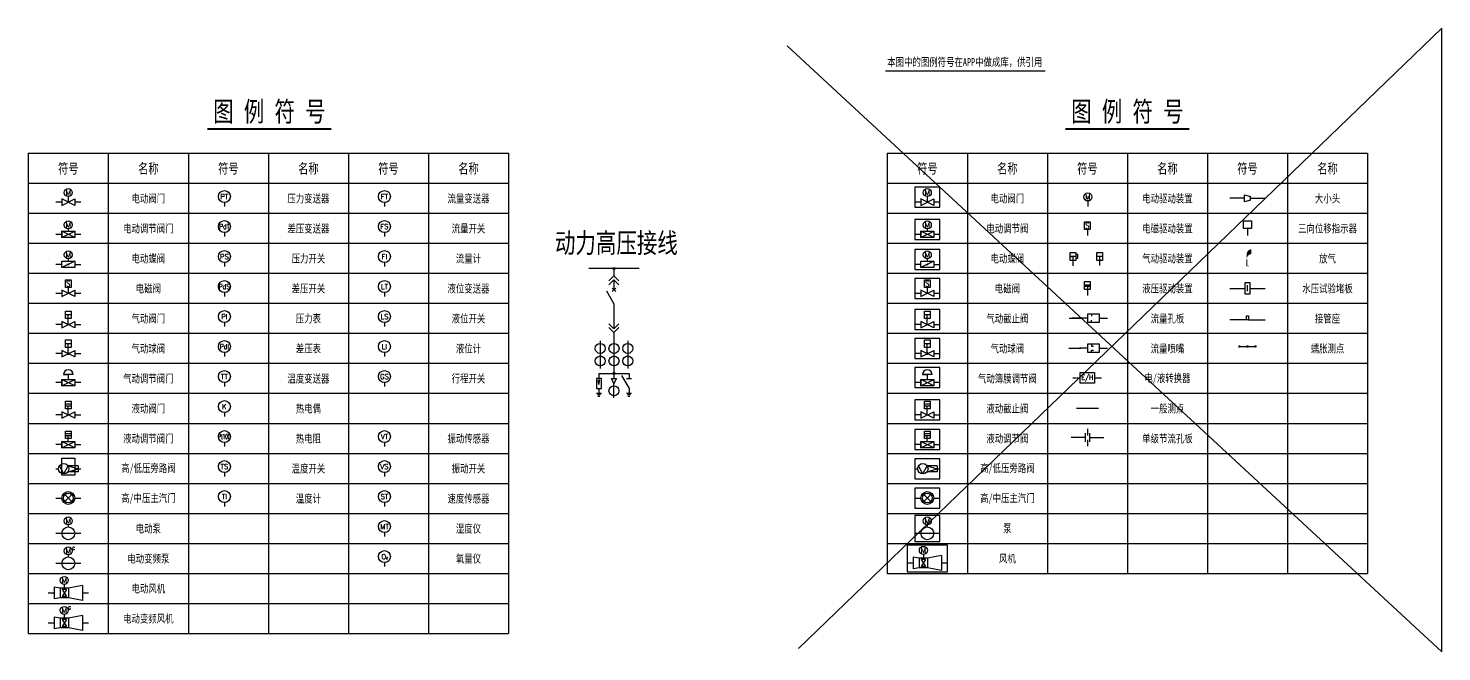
# Model space of a CAD drawing. Header units: millimetres. Extents: x 592 to 5868, y 122 to 2804.
# Drawn here: x 5162 to 5868, y 122 to 433 of the extents above; entities that cross this region are included whole.
import ezdxf
from ezdxf.enums import TextEntityAlignment as Align

# ---------------------------------------------------------------- set-up
doc = ezdxf.new("R2010")
doc.units = ezdxf.units.MM
doc.linetypes.add('DGN Style 1', pattern=[0.655493, 0.001091, -0.654402])
doc.layers.add('层1', color=5, linetype='Continuous', lineweight=0)
doc.layers.add('烟道', color=7, linetype='Continuous')
doc.styles.add('HZ', font='txt.shx', dxfattribs={"width": 0.8, "bigfont": 'hzdx.shx'})
doc.styles.add('Romans', font='romans.shx', dxfattribs={"width": 0.75, "bigfont": 'fs1.shx'})
doc.styles.add('ST', font='', dxfattribs={"width": 0.75})
doc.styles.get('ST').set_extended_font_data('SimSun')

# ---------------------------------------------------------------- blocks, each defined once
blk = doc.blocks.new('SY8110')
for p, q in [((8, -2), (0, 2)), ((0, -2), (8, 2)), ((0, 2), (0, -2)), ((8, 2), (8, -2))]:
    blk.add_line(p, q)
at = {"style": 'Romans', "width": 0.75, "flags": 1}
for tag, p in [('功能名称', (4, 4)), ('设备长度', (11, 0))]:
    blk.add_attdef(tag, text='', height=2, dxfattribs=at).set_placement(p, align=Align.MIDDLE)
at = {"style": 'Romans', "width": 0.75}
blk.add_attdef('设备编号', text='', height=2, dxfattribs=at).set_placement((4, -4), align=Align.MIDDLE)
blk = doc.blocks.new('SY8117')
blk.add_lwpolyline([(0, 2), (8, 2), (8, -2), (0, -2)], close=True)
blk.add_point((4, 2))
blk.add_blockref('SY8110', (0, 0))
at = {"style": 'Romans', "width": 0.75, "flags": 1}
for tag, p in [('功能名称', (4, 4)), ('设备长度', (9, -1))]:
    blk.add_attdef(tag, text='', height=2, dxfattribs=at).set_placement(p, align=Align.MIDDLE)
at = {"style": 'Romans', "width": 0.75}
blk.add_attdef('设备编号', text='', height=2, dxfattribs=at).set_placement((4, -4), align=Align.MIDDLE)
blk = doc.blocks.new('SY8107')
for p, q in [((-3, 3), (0, 3)), ((3, 3), (-3, 3)), ((0, 3), (0, 0))]:
    blk.add_line(p, q)
blk.add_arc((0, 3), 3, 0, 180)
at = {"style": 'HZ', "width": 0.7, "flags": 1}
blk.add_attdef('功能名称', text='', height=2, dxfattribs=at).set_placement((0, 8), align=Align.MIDDLE)
blk.add_attdef('设备长度', (4, 3), '', height=2, dxfattribs=at)
at = {"style": 'HZ', "width": 0.7}
blk.add_attdef('设备编号', text='', height=2, dxfattribs=at).set_placement((0, -2), align=Align.MIDDLE)
blk = doc.blocks.new('A$C7D21480A')
for p, q in [((2.84, 4.59), (0, 4.59)), ((0, 4.59), (1.42, 4.59)), ((1.42, 4.59), (1.42, 0))]:
    blk.add_line(p, q)
blk.add_lwpolyline([(0, 2.56), (0, 6.54), (2.84, 6.54), (2.84, 2.56)], close=True)
blk.add_lwpolyline([(2.86, 5.7), (3.73, 5.7), (3.73, 3.62), (2.9, 3.62)])
blk = doc.blocks.new('P49')
at = {"linetype": 'Continuous', "lineweight": 0}
h = blk.add_hatch(color=1, dxfattribs=at)
edge = h.paths.add_edge_path()
edge.add_line((-0.05, 0.4), (-0.05, 0.75))
edge.add_arc((0.25, 0.75), 0.3, 90, 180, ccw=False)
edge.add_line((0.25, 1.05), (0.25, 0.75))
edge.add_ellipse((0.25, 0.4), major_axis=(0, -0.35), ratio=0.8571429, start_angle=180, end_angle=270)
at = {"color": 1, "linetype": 'Continuous', "lineweight": 0, "flags": 128}
blk.add_lwpolyline([(-0.05, 0.4), (-0.05, 0)], dxfattribs=at)
at = {"color": 1, "linetype": 'DGN Style 1', "lineweight": 0, "flags": 128}
blk.add_lwpolyline([(0.05, 0), (0.05, 0.6609)], dxfattribs=at)

msp = doc.modelspace()

# ---------------------------------------------------------------- hatches: boundary and pattern name
at = {"lineweight": -3}
h = msp.add_hatch(color=7, dxfattribs=at)
edge = h.paths.add_edge_path()
edge.add_arc((5767.165, 274.152), 0.646, 0, 360)
h = msp.add_hatch(color=7, dxfattribs=at)
edge = h.paths.add_edge_path()
edge.add_arc((5771.174, 274.152), 0.646, 0, 360)
h = msp.add_hatch(color=7, dxfattribs=at)
edge = h.paths.add_edge_path()
edge.add_arc((5775.184, 274.152), 0.646, 0, 360)

# ---------------------------------------------------------------- linework, layer by layer
for p, q in [((5868.255, 433.219), (5546.759, 123.167)), ((5868.255, 121.56), (5868.255, 433.219)), ((5541.133, 424.383), (5868.255, 121.56)), ((5691.403, 346.877), (5691.403, 344.077)), ((5259.864, 346.101), (5259.864, 344.101)), ((5339.865, 346.101), (5339.865, 344.101)), ((5259.864, 331.102), (5259.864, 329.102)), ((5339.867, 331.102), (5339.867, 329.102)), ((5259.864, 316.103), (5259.864, 314.103)), ((5339.867, 316.103), (5339.867, 314.103)), ((5259.864, 301.103), (5259.864, 299.103)), ((5339.867, 301.103), (5339.867, 299.103)), ((5259.865, 286.104), (5259.865, 284.104)), ((5339.865, 286.104), (5339.865, 284.104)), ((5259.865, 271.105), (5259.865, 269.105)), ((5339.867, 271.105), (5339.867, 269.105)), ((5259.862, 256.106), (5259.862, 254.106)), ((5339.864, 256.106), (5339.864, 254.106)), ((5259.862, 241.106), (5259.862, 239.106)), ((5259.862, 226.107), (5259.862, 224.107)), ((5339.867, 226.107), (5339.867, 224.107)), ((5259.862, 211.108), (5259.862, 209.108)), ((5339.865, 211.108), (5339.865, 209.108)), ((5259.861, 196.109), (5259.861, 194.109)), ((5339.867, 196.109), (5339.867, 194.109)), ((5339.867, 181.11), (5339.867, 179.11)), ((5339.867, 166.11), (5339.867, 164.11))]:
    msp.add_line(p, q)
at = {"transparency": 33554534}
msp.add_line((5590.341, 412.012), (5670.122, 412.012), dxfattribs=at)
at = {"lineweight": 40}
for p, q in [((5251.469, 382.962), (5313.281, 382.962)), ((5680.269, 382.962), (5742.081, 382.962))]:
    msp.add_line(p, q, dxfattribs=at)
at = {"lineweight": -3}
for p, q in [((5161.857, 370.726), (5241.858, 370.726)), ((5201.859, 370.726), (5201.859, 130.738)), ((5241.858, 370.726), (5241.858, 130.738)), ((5241.858, 370.726), (5321.86, 370.726)), ((5281.861, 370.726), (5281.861, 130.738)), ((5321.86, 370.726), (5321.86, 130.738)), ((5321.86, 370.726), (5401.861, 370.726)), ((5361.862, 370.726), (5361.862, 130.738)), ((5401.861, 370.726), (5401.861, 130.738)), ((5591.175, 370.726), (5831.173, 370.726)), ((5631.177, 370.726), (5631.177, 160.736)), ((5671.176, 370.726), (5671.176, 160.736)), ((5711.175, 370.726), (5711.175, 160.736)), ((5751.175, 370.726), (5751.175, 160.736)), ((5791.174, 370.726), (5791.174, 160.736)), ((5831.173, 370.726), (5831.173, 160.736)), ((5161.857, 355.726), (5241.858, 355.726)), ((5241.858, 355.726), (5321.86, 355.726)), ((5321.86, 355.726), (5401.861, 355.726)), ((5591.175, 355.726), (5831.173, 355.726)), ((5769.707, 346.518), (5769.707, 349.918)), ((5769.707, 346.518), (5769.707, 349.918)), ((5769.707, 349.918), (5772.641, 349.153)), ((5772.641, 347.256), (5772.641, 349.153)), ((5161.857, 340.727), (5241.858, 340.727)), ((5241.858, 340.727), (5321.86, 340.727)), ((5321.86, 340.727), (5401.861, 340.727)), ((5591.175, 340.727), (5831.173, 340.727)), ((5691.176, 332.549), (5691.176, 329.601)), ((5161.857, 325.728), (5241.858, 325.728)), ((5241.858, 325.728), (5321.86, 325.728)), ((5321.86, 325.728), (5401.861, 325.728)), ((5591.175, 325.728), (5831.173, 325.728)), ((5698.676, 319.102), (5695.836, 319.102)), ((5697.256, 319.102), (5697.256, 314.574)), ((5161.857, 310.729), (5241.858, 310.729)), ((5241.858, 310.729), (5321.86, 310.729)), ((5321.86, 310.729), (5401.861, 310.729)), ((5591.175, 310.729), (5831.173, 310.729)), ((5692.596, 304.122), (5689.756, 304.122)), ((5689.762, 305.019), (5692.596, 305.019)), ((5691.176, 304.122), (5691.176, 299.58)), ((5771.174, 301.843), (5771.174, 304.827)), ((5161.857, 295.729), (5241.858, 295.729)), ((5241.858, 295.729), (5321.86, 295.729)), ((5321.86, 295.729), (5401.861, 295.729)), ((5591.175, 295.729), (5831.173, 295.729)), ((5697.176, 290.344), (5691.176, 290.344)), ((5691.176, 290.344), (5691.176, 286.344)), ((5693.176, 290.344), (5693.176, 289.344)), ((5697.176, 286.344), (5697.176, 290.344)), ((5691.176, 286.344), (5697.176, 286.344)), ((5693.176, 286.344), (5693.176, 287.344)), ((5161.857, 280.73), (5241.858, 280.73)), ((5241.858, 280.73), (5321.86, 280.73)), ((5321.86, 280.73), (5401.861, 280.73)), ((5591.175, 280.73), (5831.173, 280.73)), ((5697.176, 275.342), (5691.176, 275.342)), ((5691.176, 275.342), (5691.176, 271.342)), ((5691.176, 271.342), (5697.176, 271.342)), ((5693.176, 275.342), (5693.176, 274.342)), ((5693.176, 274.342), (5694.176, 274.342)), ((5693.176, 272.342), (5694.176, 272.342)), ((5693.176, 271.342), (5693.176, 272.342)), ((5697.176, 271.342), (5697.176, 275.342)), ((5161.857, 265.731), (5241.858, 265.731)), ((5241.858, 265.731), (5321.86, 265.731)), ((5321.86, 265.731), (5401.861, 265.731)), ((5591.175, 265.731), (5831.173, 265.731)), ((5161.857, 250.732), (5241.858, 250.732)), ((5241.858, 250.732), (5321.86, 250.732)), ((5321.86, 250.732), (5401.861, 250.732)), ((5591.175, 250.732), (5831.173, 250.732)), ((5161.857, 235.733), (5241.858, 235.733)), ((5241.858, 235.733), (5321.86, 235.733)), ((5321.86, 235.733), (5401.861, 235.733)), ((5591.175, 235.733), (5831.173, 235.733)), ((5161.857, 220.733), (5241.858, 220.733)), ((5241.858, 220.733), (5321.86, 220.733)), ((5321.86, 220.733), (5401.861, 220.733)), ((5591.175, 220.733), (5831.173, 220.733)), ((5161.857, 205.734), (5241.858, 205.734)), ((5241.858, 205.734), (5321.86, 205.734)), ((5321.86, 205.734), (5401.861, 205.734)), ((5591.175, 205.734), (5831.173, 205.734)), ((5161.857, 190.735), (5241.858, 190.735)), ((5241.858, 190.735), (5321.86, 190.735)), ((5321.86, 190.735), (5401.861, 190.735)), ((5591.175, 190.735), (5831.173, 190.735)), ((5161.857, 175.736), (5241.858, 175.736)), ((5241.858, 175.736), (5321.86, 175.736)), ((5321.86, 175.736), (5401.861, 175.736)), ((5591.175, 175.736), (5831.173, 175.736)), ((5161.857, 160.736), (5241.858, 160.736)), ((5241.858, 160.736), (5321.86, 160.736)), ((5321.86, 160.736), (5401.861, 160.736)), ((5591.175, 160.736), (5831.173, 160.736)), ((5161.857, 145.737), (5241.858, 145.737)), ((5241.858, 145.737), (5321.86, 145.737)), ((5321.86, 145.737), (5401.861, 145.737)), ((5161.857, 130.738), (5241.858, 130.738)), ((5241.858, 130.738), (5321.86, 130.738)), ((5321.86, 130.738), (5401.861, 130.738))]:
    msp.add_line(p, q, dxfattribs=at)
at = {"color": 7, "linetype": 'Continuous', "lineweight": -3}
for p, q in [((5161.857, 370.726), (5161.857, 130.738)), ((5591.175, 370.726), (5591.175, 160.736)), ((5178.658, 346.277), (5175.658, 346.277)), ((5181.858, 349.077), (5181.858, 346.277)), ((5188.058, 346.277), (5185.058, 346.277)), ((5607.976, 346.277), (5604.976, 346.277)), ((5611.176, 349.077), (5611.176, 346.277)), ((5617.376, 346.277), (5614.376, 346.277)), ((5181.858, 332.943), (5181.858, 331.746)), ((5611.176, 332.943), (5611.176, 331.746)), ((5178.658, 330.146), (5175.658, 330.146)), ((5188.058, 330.146), (5185.058, 330.146)), ((5607.976, 330.146), (5604.976, 330.146)), ((5617.376, 330.146), (5614.376, 330.146)), ((5181.858, 317.961), (5181.858, 316.764)), ((5611.176, 317.961), (5611.176, 316.764)), ((5178.658, 315.164), (5175.658, 315.164)), ((5185.058, 316.764), (5178.658, 313.564)), ((5185.058, 315.164), (5188.058, 315.164)), ((5607.976, 315.164), (5604.976, 315.164)), ((5614.376, 316.764), (5607.976, 313.564)), ((5614.376, 315.164), (5617.376, 315.164)), ((5181.858, 303.713), (5181.858, 300.706)), ((5611.176, 303.713), (5611.176, 300.706)), ((5183.278, 289.965), (5180.438, 289.965)), ((5181.858, 285.068), (5181.858, 289.965)), ((5612.596, 289.965), (5609.756, 289.965)), ((5611.176, 285.068), (5611.176, 289.965)), ((5183.278, 275.51), (5180.438, 275.51)), ((5181.858, 270.608), (5181.858, 275.51)), ((5612.596, 275.506), (5609.756, 275.506)), ((5611.176, 270.608), (5611.176, 275.506)), ((5178.658, 256.069), (5175.658, 256.069)), ((5188.058, 256.069), (5185.058, 256.069)), ((5607.976, 256.069), (5604.976, 256.069)), ((5617.376, 256.069), (5614.376, 256.069)), ((5183.278, 245.339), (5180.438, 245.339)), ((5183.278, 244.339), (5180.438, 244.339)), ((5181.858, 239.942), (5181.858, 244.339)), ((5612.596, 245.339), (5609.756, 245.339)), ((5612.596, 244.339), (5609.756, 244.339)), ((5611.176, 239.942), (5611.176, 244.339)), ((5183.278, 230.5), (5180.438, 230.5)), ((5183.278, 229.5), (5180.438, 229.5)), ((5181.858, 226.703), (5181.858, 229.5)), ((5612.596, 230.5), (5609.756, 230.5)), ((5612.596, 229.5), (5609.756, 229.5)), ((5611.176, 226.703), (5611.176, 229.5)), ((5178.658, 225.103), (5175.658, 225.103)), ((5185.058, 225.103), (5188.058, 225.103)), ((5607.976, 225.103), (5604.976, 225.103)), ((5614.376, 225.103), (5617.376, 225.103)), ((5175.658, 213.051), (5177.004, 213.051)), ((5179.604, 210.451), (5177.491, 214.566)), ((5179.604, 210.451), (5177.491, 214.566)), ((5179.604, 210.451), (5181.717, 214.566)), ((5179.604, 210.451), (5181.717, 214.566)), ((5186.712, 213.051), (5188.058, 213.051)), ((5604.976, 213.051), (5606.321, 213.051)), ((5608.921, 210.451), (5606.809, 214.566)), ((5608.921, 210.451), (5606.809, 214.566)), ((5608.921, 210.451), (5611.034, 214.566)), ((5608.921, 210.451), (5611.034, 214.566)), ((5616.03, 213.051), (5617.376, 213.051)), ((5175.658, 198.385), (5178.658, 198.385)), ((5180.161, 196.688), (5183.555, 200.082)), ((5180.161, 200.082), (5183.555, 196.688)), ((5180.161, 196.688), (5183.555, 200.082)), ((5180.161, 200.082), (5183.555, 196.688)), ((5185.058, 198.385), (5188.058, 198.385)), ((5604.976, 198.385), (5607.976, 198.385)), ((5609.479, 196.688), (5612.873, 200.082)), ((5609.479, 200.082), (5612.873, 196.688)), ((5609.479, 196.688), (5612.873, 200.082)), ((5609.479, 200.082), (5612.873, 196.688)), ((5614.376, 198.385), (5617.376, 198.385)), ((5181.858, 184.957), (5181.858, 183.958)), ((5611.176, 184.957), (5611.176, 183.958)), ((5175.658, 180.758), (5178.658, 180.758)), ((5179.02, 180.758), (5184.696, 180.758)), ((5185.058, 180.758), (5188.058, 180.758)), ((5604.976, 180.758), (5607.976, 180.758)), ((5608.338, 180.758), (5614.014, 180.758)), ((5614.376, 180.758), (5617.376, 180.758)), ((5181.857, 169.957), (5181.857, 168.959)), ((5609.18, 170.24), (5609.18, 168.354)), ((5175.657, 165.759), (5178.657, 165.759)), ((5179.019, 165.759), (5184.695, 165.759)), ((5185.057, 165.759), (5188.057, 165.759)), ((5601.074, 165.955), (5604.074, 165.955)), ((5618.277, 165.955), (5621.277, 165.955)), ((5171.757, 150.956), (5174.757, 150.956)), ((5179.862, 155.241), (5179.862, 153.355)), ((5188.959, 150.956), (5191.959, 150.956)), ((5171.757, 135.957), (5174.757, 135.957)), ((5179.862, 140.242), (5179.862, 138.355)), ((5188.959, 135.957), (5191.959, 135.957))]:
    msp.add_line(p, q, dxfattribs=at)
at = {"color": 4, "lineweight": -3}
for p, q in [((5769.707, 348.218), (5762.285, 348.218)), ((5780.064, 348.204), (5772.641, 348.204)), ((5762.285, 303.209), (5769.775, 303.209)), ((5772.573, 303.209), (5780.064, 303.209)), ((5770.654, 287.507), (5762.285, 287.507)), ((5771.694, 287.507), (5780.064, 287.507)), ((5683.932, 258.502), (5685.569, 258.502)), ((5685.965, 258.502), (5687.602, 258.502)), ((5694.749, 258.502), (5698.235, 258.502)), ((5690.096, 228.614), (5683.098, 228.614)), ((5692.256, 228.614), (5699.454, 228.614))]:
    msp.add_line(p, q, dxfattribs=at)
at = {"color": 7, "lineweight": -3}
for p, q in [((5771.174, 333.102), (5771.174, 329.547)), ((5767.165, 274.152), (5775.184, 274.152)), ((5685.676, 243.362), (5696.676, 243.362))]:
    msp.add_line(p, q, dxfattribs=at)
at = {"color": 0, "lineweight": -3}
for p, q in [((5690.096, 230.774), (5690.096, 226.454)), ((5691.176, 232.934), (5691.176, 229.694)), ((5691.176, 227.534), (5691.176, 224.294)), ((5692.256, 230.774), (5692.256, 226.454))]:
    msp.add_line(p, q, dxfattribs=at)
at = {"transparency": 33554534}
msp.add_lwpolyline([(5670.122, 412.012, 0, 0, 0), (5676.614, 406.375, 1.2, 0, 0), (5680.812, 402.729, 0, 0, 0)], format="xyseb", dxfattribs=at)
at = {"color": 7, "linetype": 'Continuous', "lineweight": -3}
for points in [[(5604.976, 343.776), (5617.376, 343.776), (5617.376, 353.776), (5604.976, 353.776)], [(5604.976, 327.645), (5617.376, 327.645), (5617.376, 337.645), (5604.976, 337.645)], [(5604.976, 312.663), (5617.376, 312.663), (5617.376, 322.663), (5604.976, 322.663)], [(5178.658, 316.764), (5185.058, 316.764), (5185.058, 313.564), (5178.658, 313.564)], [(5607.976, 316.764), (5614.376, 316.764), (5614.376, 313.564), (5607.976, 313.564)], [(5180.438, 303.713), (5180.438, 307.511), (5183.278, 307.511), (5183.278, 303.713)], [(5604.976, 298.205), (5617.376, 298.205), (5617.376, 308.205), (5604.976, 308.205)], [(5609.756, 303.713), (5609.756, 307.511), (5612.596, 307.511), (5612.596, 303.713)], [(5180.438, 288.066), (5180.438, 291.864), (5183.278, 291.864), (5183.278, 288.066)], [(5604.976, 282.567), (5617.376, 282.567), (5617.376, 292.567), (5604.976, 292.567)], [(5609.756, 288.066), (5609.756, 291.864), (5612.596, 291.864), (5612.596, 288.066)], [(5180.438, 273.611), (5180.438, 277.408), (5183.278, 277.408), (5183.278, 273.611)], [(5604.976, 268.107), (5617.376, 268.107), (5617.376, 278.107), (5604.976, 278.107)], [(5609.756, 273.607), (5609.756, 277.405), (5612.596, 277.405), (5612.596, 273.607)], [(5604.976, 253.568), (5617.376, 253.568), (5617.376, 263.568), (5604.976, 263.568)], [(5604.976, 237.441), (5617.376, 237.441), (5617.376, 247.441), (5604.976, 247.441)], [(5180.438, 242.94), (5180.438, 246.738), (5183.278, 246.738), (5183.278, 242.94)], [(5609.756, 242.94), (5609.756, 246.738), (5612.596, 246.738), (5612.596, 242.94)], [(5180.438, 228.101), (5180.438, 231.899), (5183.278, 231.899), (5183.278, 228.101)], [(5604.976, 222.602), (5617.376, 222.602), (5617.376, 232.601), (5604.976, 232.601)], [(5609.756, 228.101), (5609.756, 231.899), (5612.596, 231.899), (5612.596, 228.101)], [(5604.976, 208.051), (5617.376, 208.051), (5617.376, 218.051), (5604.976, 218.051)], [(5604.976, 193.385), (5617.376, 193.385), (5617.376, 203.385), (5604.976, 203.385)], [(5604.976, 176.638), (5617.376, 176.638), (5617.376, 189.641), (5604.976, 189.641)], [(5601.074, 161.582), (5621.277, 161.582), (5621.277, 174.828), (5601.074, 174.828)]]:
    msp.add_lwpolyline(points, close=True, dxfattribs=at)
at = {"lineweight": -3, "flags": 128}
msp.add_lwpolyline([(5772.641, 347.256), (5769.707, 346.518)], dxfattribs=at)
at = {"lineweight": -3}
for points in [[(5689.756, 332.549), (5689.756, 336.529), (5692.596, 336.529), (5692.596, 332.549)], [(5695.836, 317.076), (5695.836, 321.056), (5698.676, 321.056), (5698.676, 317.076)], [(5689.756, 302.581), (5689.756, 306.561), (5692.596, 306.561), (5692.596, 302.581)], [(5687.602, 261.165), (5694.749, 261.165), (5694.749, 255.838), (5687.602, 255.838)]]:
    msp.add_lwpolyline(points, close=True, dxfattribs=at)
at = {"color": 7, "lineweight": -3, "flags": 128}
msp.add_lwpolyline([(5769.159, 336.895), (5773.189, 336.895), (5773.189, 333.102), (5769.159, 333.102), (5769.159, 336.895)], close=True, dxfattribs=at)
at = {"color": 7, "linetype": 'Continuous', "lineweight": -3}
for points, const_width in [([(5181.608, 315.164, 1), (5182.108, 315.164, 1)], 0.5), ([(5610.926, 315.164, 1), (5611.426, 315.164, 1)], 0.5), ([(5181.483, 270.608, 1), (5182.233, 270.608, 1)], 0.75), ([(5610.801, 270.608, 1), (5611.551, 270.608, 1)], 0.75)]:
    msp.add_lwpolyline(points, format="xyb", close=True, dxfattribs=dict(at, const_width=const_width))
at = {"lineweight": -3, "flags": 128}
for points in [[(5769.775, 300.409), (5772.573, 300.409), (5772.573, 306.008), (5769.775, 306.008), (5769.775, 300.409)], [(5770.654, 287.507), (5770.654, 289.548), (5771.694, 289.548), (5771.694, 287.507), (5770.654, 287.507)]]:
    msp.add_lwpolyline(points, close=True, dxfattribs=at)
at = {"color": 7, "linetype": 'Continuous', "lineweight": -3}
for points in [[(5178.658, 300.706), (5175.658, 300.706)], [(5185.058, 300.733), (5188.058, 300.733)], [(5607.976, 300.706), (5604.976, 300.706)], [(5614.376, 300.733), (5617.376, 300.733)], [(5178.658, 285.068), (5175.658, 285.068)], [(5185.058, 285.094), (5188.058, 285.094)], [(5607.976, 285.068), (5604.976, 285.068)], [(5614.376, 285.094), (5617.376, 285.094)], [(5178.658, 270.608), (5175.658, 270.608)], [(5185.058, 270.635), (5188.058, 270.635)], [(5607.976, 270.608), (5604.976, 270.608)], [(5614.376, 270.635), (5617.376, 270.635)], [(5178.658, 239.942), (5175.658, 239.942)], [(5185.058, 239.969), (5188.058, 239.969)], [(5607.976, 239.942), (5604.976, 239.942)], [(5614.376, 239.969), (5617.376, 239.969)]]:
    msp.add_lwpolyline(points, dxfattribs=at)
at = {"color": 4, "lineweight": -3}
for points in [[(5682.079, 288.344), (5686.018, 288.344), (5688.018, 288.344)], [(5691.176, 288.344), (5683.553, 288.344)], [(5697.176, 288.344), (5701.176, 288.344)], [(5681.875, 273.342), (5685.814, 273.342), (5687.814, 273.342)], [(5691.176, 273.342), (5687.176, 273.342)], [(5697.176, 273.342), (5701.176, 273.342)]]:
    msp.add_lwpolyline(points, dxfattribs=at)
msp.add_lwpolyline([(5178.658, 218.247), (5185.058, 218.247), (5185.058, 209.847), (5178.658, 209.847)], close=True)
at = {"color": 7, "linetype": 'Continuous', "lineweight": -3, "flags": 128}
for points in [[(5181.717, 214.566), (5186.712, 213.051)], [(5181.717, 214.566), (5186.712, 213.051)], [(5186.712, 214.566), (5181.717, 214.566)], [(5181.717, 211.535), (5186.712, 213.051)], [(5181.717, 211.535), (5186.712, 213.051)], [(5186.712, 214.566), (5186.712, 211.535)], [(5611.034, 214.566), (5616.03, 213.051)], [(5611.034, 214.566), (5616.03, 213.051)], [(5616.03, 214.566), (5611.034, 214.566)], [(5611.034, 211.535), (5616.03, 213.051)], [(5611.034, 211.535), (5616.03, 213.051)], [(5616.03, 214.566), (5616.03, 211.535)], [(5186.712, 211.535), (5181.717, 211.535)], [(5616.03, 211.535), (5611.034, 211.535)]]:
    msp.add_lwpolyline(points, dxfattribs=at)
at = {"color": 7, "linetype": 'Continuous', "lineweight": -3}
for points in [[(5182.646, 180.758, 0.6, 0, 0), (5184.696, 180.758, 0, 0, 0)], [(5611.964, 180.758, 0.6, 0, 0), (5614.014, 180.758, 0, 0, 0)], [(5182.645, 165.759, 0.6, 0, 0), (5184.695, 165.759, 0, 0, 0)]]:
    msp.add_lwpolyline(points, format="xyseb", dxfattribs=at)
for centre, radius in [((5181.858, 351.077), 2), ((5259.864, 349.101), 3), ((5339.865, 349.101), 3), ((5611.176, 351.077), 2), ((5181.858, 334.943), 2), ((5259.864, 334.102), 3), ((5339.867, 334.102), 3), ((5611.176, 334.943), 2), ((5181.858, 319.961), 2), ((5259.864, 319.103), 3), ((5339.867, 319.103), 3), ((5611.176, 319.961), 2), ((5259.864, 304.103), 3), ((5339.867, 304.103), 3), ((5259.865, 289.104), 3), ((5339.865, 289.104), 3), ((5259.865, 274.105), 3), ((5339.867, 274.105), 3), ((5259.862, 259.106), 3), ((5339.864, 259.106), 3), ((5259.862, 244.106), 3), ((5259.862, 229.107), 3), ((5339.867, 229.107), 3), ((5179.604, 213.051), 2.6), ((5259.862, 214.108), 3), ((5339.865, 214.108), 3), ((5608.921, 213.051), 2.6), ((5181.858, 198.385), 3.2), ((5181.858, 198.385), 2.4), ((5259.861, 199.109), 3), ((5339.867, 199.109), 3), ((5611.176, 198.385), 3.2), ((5611.176, 198.385), 2.4), ((5181.858, 180.758), 3.2), ((5181.858, 186.957), 2), ((5339.867, 184.11), 3), ((5611.176, 180.758), 3.2), ((5611.176, 186.957), 2), ((5181.857, 171.957), 2), ((5339.867, 169.11), 3), ((5609.18, 172.24), 2), ((5181.857, 165.759), 3.2), ((5179.862, 157.241), 2), ((5179.862, 142.242), 2)]:
    msp.add_circle(centre, radius, dxfattribs=at)
msp.add_circle((5691.403, 348.877), 2)
for p in [(5181.858, 316.764), (5611.176, 316.764)]:
    msp.add_point(p, dxfattribs=at)
at = {"layer": '层1', "color": 7, "linetype": 'Continuous', "lineweight": -3}
for p, q in [((5467.081, 313.163), (5442.081, 313.163)), ((5454.582, 312.662), (5454.582, 309.412)), ((5454.582, 309.412), (5452.082, 306.912)), ((5454.582, 307.537), (5452.082, 305.037)), ((5454.582, 309.412), (5457.082, 306.912)), ((5454.582, 307.537), (5457.082, 305.037)), ((5454.582, 307.537), (5454.582, 302.453)), ((5450.832, 301.932), (5454.582, 295.437)), ((5453.699, 301.57), (5455.466, 303.337)), ((5453.699, 303.336), (5455.466, 301.569)), ((5454.582, 295.437), (5454.582, 283.037)), ((5454.582, 283.037), (5452.082, 285.537)), ((5454.582, 281.162), (5452.082, 283.662)), ((5454.582, 283.037), (5457.082, 285.537)), ((5454.582, 281.162), (5457.082, 283.662)), ((5447.706, 276.912), (5447.706, 263.162)), ((5454.582, 281.162), (5454.582, 258.162)), ((5461.456, 276.912), (5461.456, 263.162)), ((5447.082, 255.162), (5446.688, 257.226)), ((5447.082, 260.662), (5454.082, 260.662)), ((5447.082, 260.662), (5447.082, 255.162)), ((5447.082, 255.162), (5447.476, 257.226)), ((5453.332, 258.162), (5455.832, 258.162)), ((5454.582, 255.662), (5453.332, 258.162)), ((5455.832, 258.162), (5454.582, 255.662)), ((5454.582, 248.403), (5454.582, 255.662)), ((5455.07, 260.662), (5462.082, 260.662)), ((5458.332, 259.657), (5462.082, 253.162)), ((5460.832, 258.162), (5463.332, 258.162)), ((5462.082, 260.662), (5462.082, 258.162)), ((5448.332, 250.662), (5445.832, 250.662)), ((5447.832, 250.037), (5446.332, 250.037)), ((5446.576, 249.315), (5447.576, 249.315)), ((5447.082, 253.162), (5447.082, 250.662)), ((5463.332, 250.662), (5460.832, 250.662)), ((5462.832, 250.037), (5461.332, 250.037)), ((5461.576, 249.315), (5462.576, 249.315)), ((5462.082, 253.162), (5462.082, 250.662))]:
    msp.add_line(p, q, dxfattribs=at)
at = {"layer": '层1', "color": 7, "linetype": 'Continuous', "lineweight": -3, "flags": 128}
msp.add_lwpolyline([(5445.806, 253.162), (5448.306, 253.162), (5448.306, 258.162), (5445.806, 258.162), (5445.806, 253.162)], close=True, dxfattribs=at)
at = {"layer": '层1', "color": 7, "linetype": 'Continuous', "lineweight": -3}
for centre, radius in [((5454.581, 313.163), 0.5), ((5447.709, 273.163), 2.5), ((5454.584, 273.163), 2.5), ((5461.459, 273.163), 2.5), ((5447.709, 266.913), 2.5), ((5454.584, 266.913), 2.5), ((5461.459, 266.913), 2.5), ((5454.582, 252.022), 2.5), ((5454.572, 260.623), 0.5)]:
    msp.add_circle(centre, radius, dxfattribs=at)
at = {"layer": '烟道', "color": 7, "linetype": 'Continuous', "lineweight": -3}
for p, q in [((5618.277, 169.669), (5611.223, 168.354)), ((5618.277, 169.669), (5618.277, 162.242)), ((5607.136, 168.354), (5604.074, 168.894)), ((5604.074, 168.894), (5604.074, 163.017)), ((5607.136, 163.557), (5604.074, 163.017)), ((5611.223, 168.354), (5607.136, 168.354)), ((5607.136, 168.354), (5607.136, 163.557)), ((5611.223, 163.557), (5607.136, 163.557)), ((5610.289, 167.661), (5608.071, 167.661)), ((5608.071, 167.661), (5610.289, 164.25)), ((5610.289, 167.661), (5608.071, 164.25)), ((5610.289, 164.25), (5608.071, 164.25)), ((5611.223, 168.354), (5611.223, 163.557)), ((5618.277, 162.242), (5611.223, 163.557)), ((5177.819, 153.355), (5174.757, 153.895)), ((5174.757, 153.895), (5174.757, 148.018)), ((5177.819, 148.558), (5174.757, 148.018)), ((5181.906, 153.355), (5177.819, 153.355)), ((5177.819, 153.355), (5177.819, 148.558)), ((5181.906, 148.558), (5177.819, 148.558)), ((5180.971, 152.662), (5178.753, 152.662)), ((5178.753, 152.662), (5180.971, 149.251)), ((5180.971, 152.662), (5178.753, 149.251)), ((5180.971, 149.251), (5178.753, 149.251)), ((5188.959, 154.67), (5181.906, 153.355)), ((5181.906, 153.355), (5181.906, 148.558)), ((5188.959, 147.243), (5181.906, 148.558)), ((5188.959, 154.67), (5188.959, 147.243)), ((5177.819, 138.355), (5174.757, 138.895)), ((5174.757, 138.895), (5174.757, 133.019)), ((5181.906, 138.355), (5177.819, 138.355)), ((5177.819, 138.355), (5177.819, 133.559)), ((5180.971, 137.662), (5178.753, 137.662)), ((5178.753, 137.662), (5180.971, 134.252)), ((5180.971, 137.662), (5178.753, 134.252)), ((5180.971, 134.252), (5178.753, 134.252)), ((5188.959, 139.671), (5181.906, 138.355)), ((5181.906, 138.355), (5181.906, 133.559)), ((5188.959, 139.671), (5188.959, 132.243)), ((5177.819, 133.559), (5174.757, 133.019)), ((5181.906, 133.559), (5177.819, 133.559)), ((5188.959, 132.243), (5181.906, 133.559))]:
    msp.add_line(p, q, dxfattribs=at)

# ---------------------------------------------------------------- block references
at = {"color": 7, "linetype": 'Continuous', "lineweight": -3, "xscale": 0.7999999999999545, "yscale": 0.7999999999999545, "zscale": 0.7999999999999545}
for name, p in [('SY8110', (5178.658, 346.277)), ('SY8110', (5607.976, 346.277)), ('SY8117', (5178.658, 330.146)), ('SY8117', (5607.976, 330.146)), ('SY8110', (5178.658, 300.706)), ('SY8110', (5607.976, 300.706)), ('SY8110', (5178.658, 285.068)), ('SY8110', (5607.976, 285.068)), ('SY8110', (5178.658, 270.608)), ('SY8110', (5607.976, 270.608)), ('SY8107', (5181.858, 257.669)), ('SY8107', (5611.176, 257.669)), ('SY8117', (5178.658, 256.069)), ('SY8117', (5607.976, 256.069)), ('SY8110', (5178.658, 239.942)), ('SY8110', (5607.976, 239.942)), ('SY8117', (5178.658, 225.103)), ('SY8117', (5607.976, 225.103))]:
    msp.add_blockref(name, p, dxfattribs=at)
at = {"lineweight": -3}
msp.add_blockref('A$C7D21480A', (5682.551, 314.516), dxfattribs=at)
at = {"color": 1, "lineweight": -3, "xscale": 8, "yscale": 8, "zscale": 8}
msp.add_blockref('P49', (5771.174, 314.353), dxfattribs=at)

# ---------------------------------------------------------------- texts
at = {"color": 3, "transparency": 33554687, "style": 'ST', "width": 0.75}
msp.add_text('本图中的图例符号在APP中做成库，供引用', height=4, dxfattribs=at).set_placement((5591.131, 414.326))
at = {"color": 1, "lineweight": -3, "style": 'ST', "width": 0.75}
for s, height, p in [('图 例 符 号', 10, (5282.373, 391.794)), ('图 例 符 号', 10, (5711.174, 391.794)), ('名称', 5, (5651.176, 363.226)), ('符号', 5, (5691.175, 363.226)), ('名称', 5, (5731.175, 363.226)), ('符号', 5, (5771.173, 363.226)), ('名称', 5, (5811.173, 363.226)), ('动力高压接线', 10, (5455.773, 326.107))]:
    msp.add_text(s, height=height, dxfattribs=at).set_placement(p, align=Align.MIDDLE)
at = {"color": 7, "linetype": 'Continuous', "lineweight": -3}
for s, height, style, width, p in [('符号', 5, 'ST', 0.75, (5181.858, 363.226)), ('符号', 5, 'ST', 0.75, (5261.86, 363.226)), ('符号', 5, 'ST', 0.75, (5341.861, 363.226)), ('符号', 5, 'ST', 0.75, (5611.176, 363.226)), ('PdT', 2.5, 'Romans', 0.7, (5259.864, 334.102)), ('S', 2.8, 'Romans', 0.75, (5181.858, 305.612)), ('PdS', 2.5, 'Romans', 0.75, (5259.864, 304.103)), ('S', 2.8, 'Romans', 0.75, (5611.176, 305.612)), ('PdI', 2.5, 'Romans', 0.75, (5259.865, 274.105)), ('Pt100', 2.5, 'Romans', 0.5, (5259.862, 229.107))]:
    msp.add_text(s, height=height, dxfattribs=dict(at, style=style, width=width)).set_placement(p, align=Align.MIDDLE)
at = {"color": 7, "lineweight": -3, "style": 'ST', "width": 0.75}
for s, height, p in [('名称', 5, (5221.858, 363.226)), ('名称', 5, (5301.86, 363.226)), ('名称', 5, (5381.861, 363.226)), ('压力变送器', 4, (5301.86, 348.227)), ('流量变送器', 4, (5381.862, 348.227)), ('大小头', 4, (5811.173, 348.227)), ('差压变送器', 4, (5301.86, 333.227)), ('流量开关', 4, (5381.863, 333.227)), ('三向位移指示器', 4, (5811.173, 333.227)), ('压力开关', 4, (5301.86, 318.228)), ('流量计', 4, (5381.863, 318.228)), ('放气', 4, (5811.173, 318.228)), ('差压开关', 4, (5301.86, 303.229)), ('液位变送器', 4, (5381.863, 303.229)), ('水压试验堵板', 4, (5811.173, 303.229)), ('压力表', 4, (5301.862, 288.23)), ('液位开关', 4, (5381.862, 288.23)), ('接管座', 4, (5811.173, 288.23)), ('差压表', 4, (5301.862, 273.231)), ('液位计', 4, (5381.863, 273.231)), ('蠕胀测点', 4, (5811.173, 273.231)), ('温度变送器', 4, (5301.859, 258.231)), ('行程开关', 4, (5381.86, 258.231)), ('热电偶', 4, (5301.859, 243.232)), ('热电阻', 4, (5301.859, 228.233)), ('振动传感器', 4, (5381.863, 228.233)), ('温度开关', 4, (5301.859, 213.234)), ('振动开关', 4, (5381.862, 213.234)), ('高/中压主汽门', 4, (5221.859, 198.234)), ('温度计', 4, (5301.857, 198.234)), ('速度传感器', 4, (5381.863, 198.234)), ('高/中压主汽门', 4, (5651.176, 198.234)), ('电动泵', 4, (5221.859, 183.235)), ('湿度仪', 4, (5381.863, 183.235)), ('泵', 4, (5651.176, 183.235)), ('电动变频泵', 4, (5221.857, 168.236)), ('氧量仪', 4, (5381.863, 168.236)), ('风机', 4, (5651.176, 168.236)), ('电动风机', 4, (5221.859, 153.237)), ('电动变频风机', 4, (5221.859, 138.238))]:
    msp.add_text(s, height=height, dxfattribs=at).set_placement(p, align=Align.MIDDLE)
at = {"color": 7, "linetype": 'Continuous', "lineweight": -3, "style": 'Romans'}
for s, height, p in [('M', 2.5, (5181.858, 351.077)), ('PT', 2.5, (5259.864, 349.101)), ('FT', 2.5, (5339.865, 349.101)), ('M', 2.5, (5611.176, 351.077)), ('M', 2.5, (5181.858, 334.943)), ('FS', 2.5, (5339.867, 334.102)), ('M', 2.5, (5611.176, 334.943)), ('M', 2.5, (5181.858, 319.961)), ('PS', 2.5, (5259.864, 319.103)), ('FI', 2.5, (5339.867, 319.103)), ('M', 2.5, (5611.176, 319.961)), ('LT', 2.5, (5339.867, 304.103)), ('PI', 2.5, (5259.865, 289.104)), ('LS', 2.5, (5339.865, 289.104)), ('LI', 2.5, (5339.867, 274.105)), ('TT', 2.5, (5259.862, 259.106)), ('GS', 2.5, (5339.864, 259.106)), ('K', 2.5, (5259.862, 244.106)), ('VT', 2.5, (5339.867, 229.107)), ('TS', 2.5, (5259.862, 214.108)), ('VS', 2.5, (5339.865, 214.108)), ('TI', 2.5, (5259.861, 199.109)), ('ST', 2.5, (5339.867, 199.109)), ('M', 2.5, (5181.858, 186.957)), ('MT', 2.5, (5339.867, 184.11)), ('M', 2.5, (5611.176, 186.957)), ('M', 2.5, (5181.857, 171.957)), ('O', 2.5, (5339.529, 169.11)), ('M', 2.5, (5609.18, 172.24)), ('2', 1, (5341.073, 168.413)), ('M', 2.5, (5179.862, 157.241)), ('M', 2.5, (5179.862, 142.242))]:
    msp.add_text(s, height=height, dxfattribs=at).set_placement(p, align=Align.MIDDLE)
at = {"lineweight": -3, "width": 0.75}
for s, height, style, p in [('电动阀门', 4, 'ST', (5221.859, 348.227)), ('电动阀门', 4, 'ST', (5651.176, 348.227)), ('电动驱动装置', 4, 'ST', (5731.175, 348.227)), ('电动调节阀门', 4, 'ST', (5221.859, 333.227)), ('电动调节阀', 4, 'ST', (5651.176, 333.227)), ('S', 3, 'Romans', (5691.176, 334.539)), ('电磁驱动装置', 4, 'ST', (5731.175, 333.227)), ('电动蝶阀', 4, 'ST', (5221.858, 318.228)), ('电动蝶阀', 4, 'ST', (5651.176, 318.228)), ('气动驱动装置', 4, 'ST', (5731.175, 318.248)), ('电磁阀', 4, 'ST', (5221.858, 303.229)), ('电磁阀', 4, 'ST', (5651.176, 303.229)), ('液压驱动装置', 4, 'ST', (5731.175, 303.248)), ('气动阀门', 4, 'ST', (5221.859, 288.23)), ('气动截止阀', 4, 'ST', (5651.176, 288.23)), ('流量孔板', 4, 'ST', (5731.175, 288.23)), ('气动球阀', 4, 'ST', (5221.859, 273.231)), ('气动球阀', 4, 'ST', (5651.176, 273.231)), ('流量喷嘴', 4, 'ST', (5731.175, 273.231)), ('气动调节阀门', 4, 'ST', (5221.859, 258.231)), ('气动簿膜调节阀', 4, 'ST', (5651.176, 258.231)), ('E/H', 2.5, 'Romans', (5691.176, 258.502)), ('电/液转换器', 4, 'ST', (5731.175, 258.231)), ('液动阀门', 4, 'ST', (5221.858, 243.232)), ('液动截止阀', 4, 'ST', (5651.176, 243.232)), ('液动调节阀门', 4, 'ST', (5221.859, 228.233)), ('液动调节阀', 4, 'ST', (5651.176, 228.233)), ('单级节流孔板', 4, 'ST', (5731.175, 228.233)), ('高/低压旁路阀', 4, 'ST', (5221.859, 213.234)), ('高/低压旁路阀', 4, 'ST', (5651.176, 213.234))]:
    msp.add_text(s, height=height, dxfattribs=dict(at, style=style)).set_placement(p, align=Align.MIDDLE)
at = {"style": 'Romans'}
msp.add_text('M', height=2.5, dxfattribs=at).set_placement((5691.403, 348.877), align=Align.MIDDLE)
at = {"color": 0, "lineweight": -3, "style": 'ST', "width": 0.75}
msp.add_text('一般测点', height=4, dxfattribs=at).set_placement((5731.175, 243.232), align=Align.MIDDLE)
at = {"color": 7, "linetype": 'Continuous', "lineweight": -3, "style": 'Romans'}
for p in [(5183.857, 173.957), (5181.862, 144.242)]:
    msp.add_text('C', height=1.5, dxfattribs=at).set_placement(p, align=Align.TOP_LEFT)

doc.saveas('drawing.dxf')
